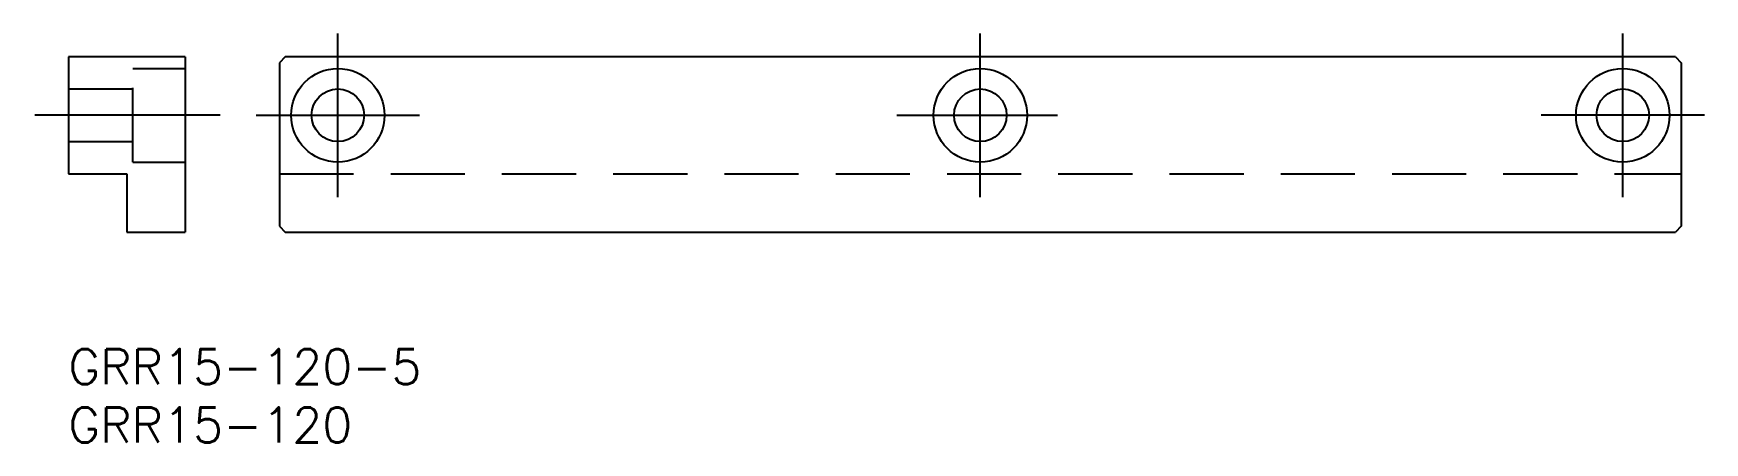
# Model space of a CAD drawing. Extents: x -3 to 140, y -8 to 27.
import ezdxf

# ---------------------------------------------------------------- set-up
doc = ezdxf.new("R2010")
doc.units = 0
doc.header["$LTSCALE"] = 0.5
doc.linetypes.add('CENTER', pattern=[50.8, 31.75, -6.35, 6.35, -6.35])
doc.linetypes.add('DASHED', pattern=[19.05, 12.7, -6.35])
for name, color, linetype in [('MSM_CENTER', 1, 'CENTER'), ('MSM_CONTINUOUS', 7, 'CONTINUOUS'), ('MSM_DASHED', 4, 'DASHED'), ('MSM_PART_NUMBER', 7, 'CONTINUOUS')]:
    doc.layers.add(name, color=color, linetype=linetype)
doc.styles.get("Standard").update_dxf_attribs({"font": 'txt.shx', "height": 3, "bigfont": 'bigfont.shx'})

# ---------------------------------------------------------------- blocks, each defined once
blk = doc.blocks.new('*U2')
at = {"layer": 'MSM_PART_NUMBER'}
blk.add_text('GRR15-120-5', height=3, dxfattribs=at).set_placement((0, -3))
blk = doc.blocks.new('*U3')
at = {"layer": 'MSM_PART_NUMBER'}
blk.add_text('GRR15-120', height=3, dxfattribs=at).set_placement((0, -8))

msp = doc.modelspace()

# ---------------------------------------------------------------- linework, layer by layer
at = {"layer": 'MSM_CENTER'}
for p, q in [((23.06, 13), (23.06, 27)), ((78.06, 13), (78.06, 27)), ((133.06, 13), (133.06, 27)), ((13, 20), (-3, 20)), ((16.06, 20), (30.06, 20)), ((70.91, 20), (84.67, 20)), ((140.06, 20), (126.06, 20))]:
    msp.add_line(p, q, dxfattribs=at)
at = {"layer": 'MSM_CONTINUOUS'}
for p, q in [((10, 25), (0, 25)), ((0, 25), (0, 15)), ((10, 25), (10, 10)), ((18.56, 25), (18.06, 24.5)), ((18.06, 24.5), (18.06, 10.5)), ((137.56, 25), (18.56, 25)), ((137.56, 25), (138.06, 24.5)), ((138.06, 24.5), (138.06, 10.5)), ((0, 15), (5, 15)), ((5, 15), (5, 10)), ((18.06, 10.5), (18.56, 10)), ((138.06, 10.5), (137.56, 10)), ((5, 10), (10, 10)), ((18.56, 10), (137.56, 10))]:
    msp.add_line(p, q, dxfattribs=at)
for centre, radius in [((23.06, 20), 4), ((78.06, 20), 4), ((133.06, 20), 4), ((23.06, 20), 2.25), ((78.06, 20), 2.25), ((133.06, 20), 2.25)]:
    msp.add_circle(centre, radius, dxfattribs=at)
at = {"layer": 'MSM_DASHED'}
for p, q in [((5.5, 24), (10, 24)), ((5.5, 16), (5.5, 24)), ((0, 22.25), (5.5, 22.25)), ((0, 17.75), (5.5, 17.75)), ((5.5, 16), (10, 16)), ((18.06, 15), (138.06, 15))]:
    msp.add_line(p, q, dxfattribs=at)

# ---------------------------------------------------------------- block references
at = {"layer": 'MSM_CONTINUOUS'}
for name in ['*U2', '*U3']:
    msp.add_blockref(name, (0, 0), dxfattribs=at)

doc.saveas('drawing.dxf')
